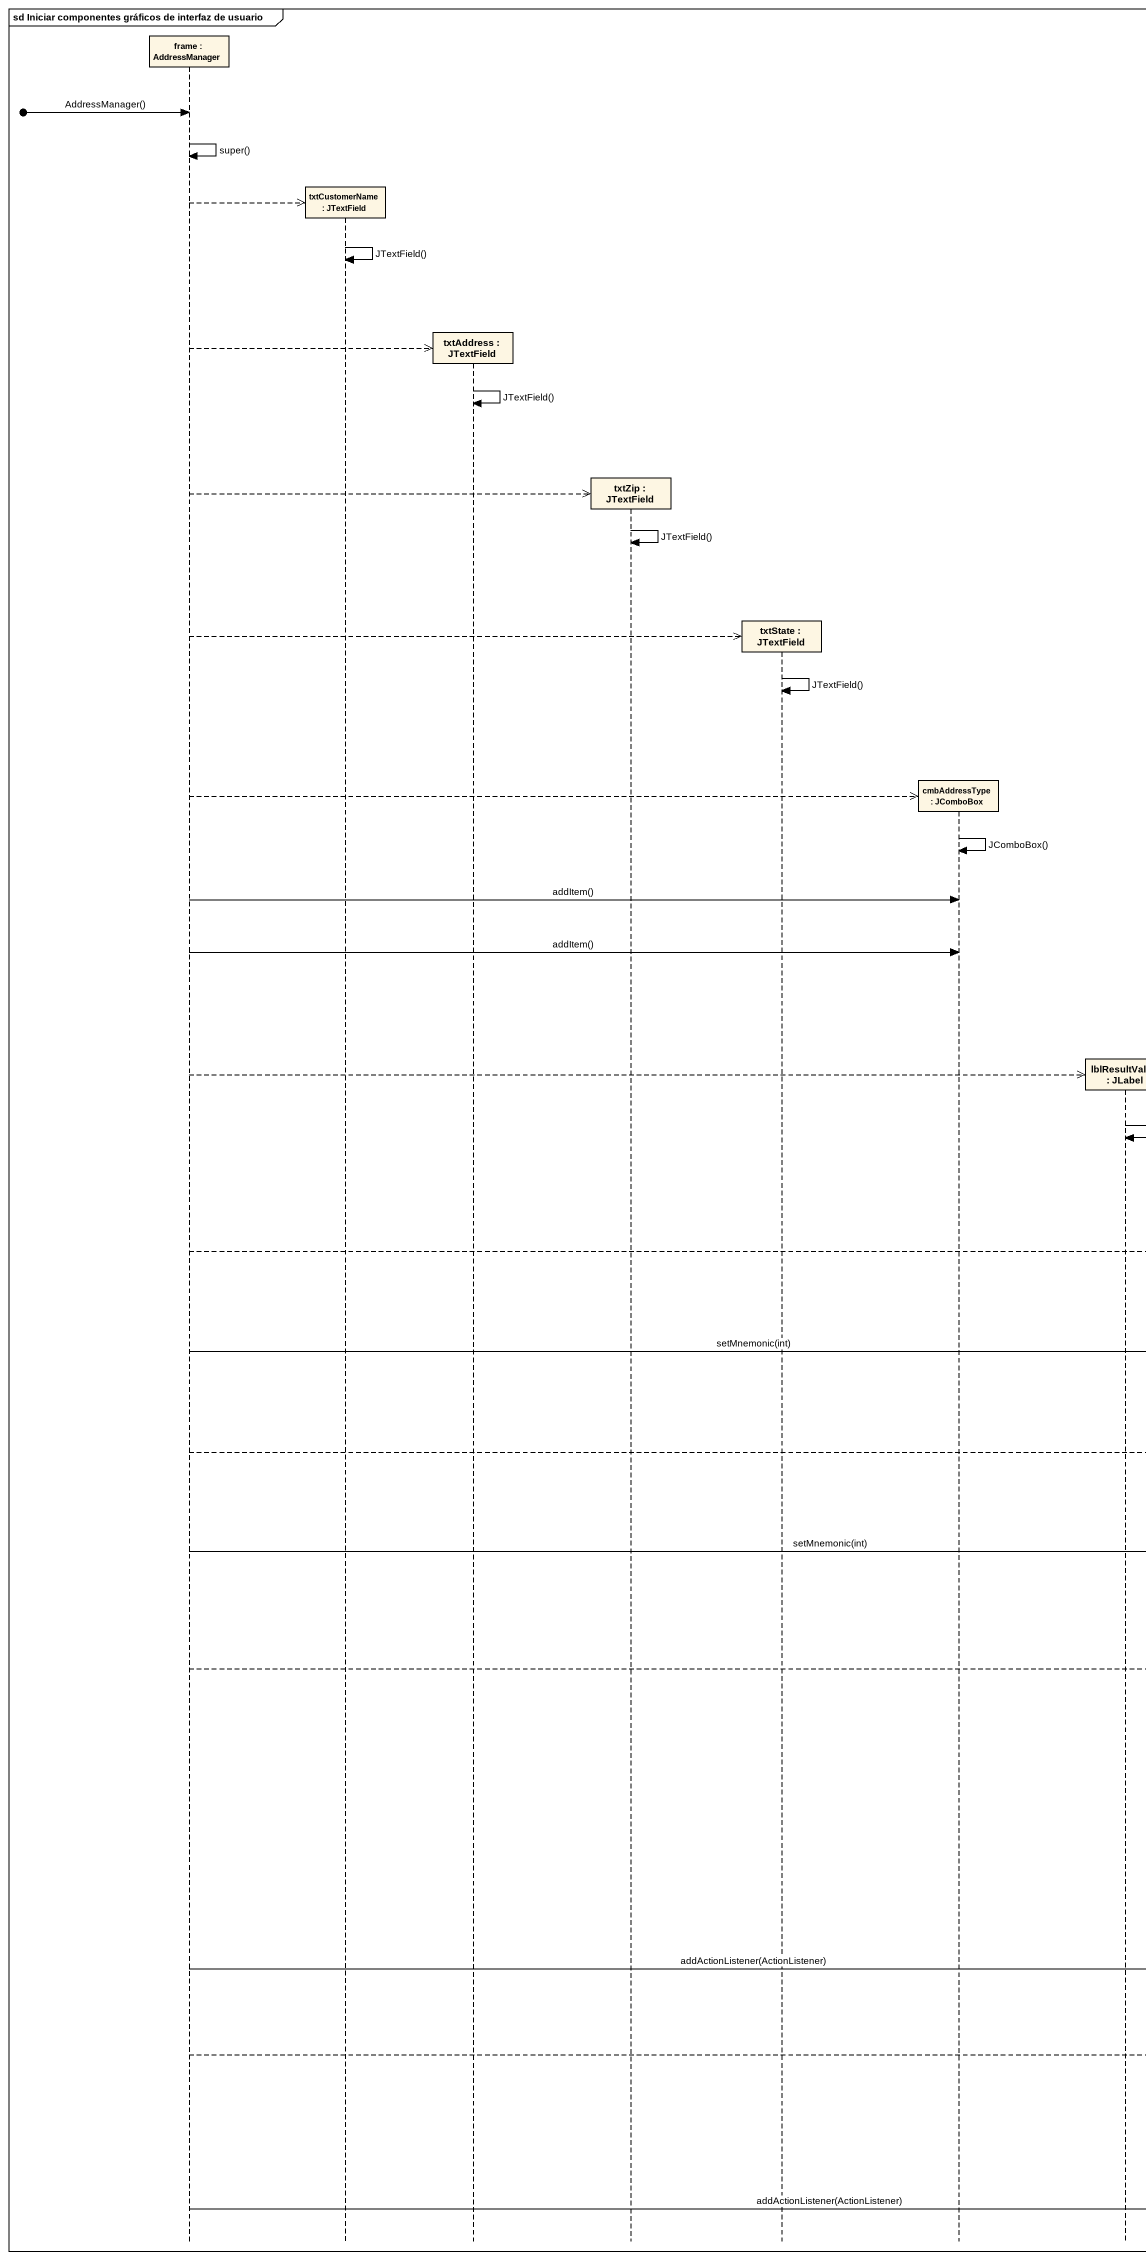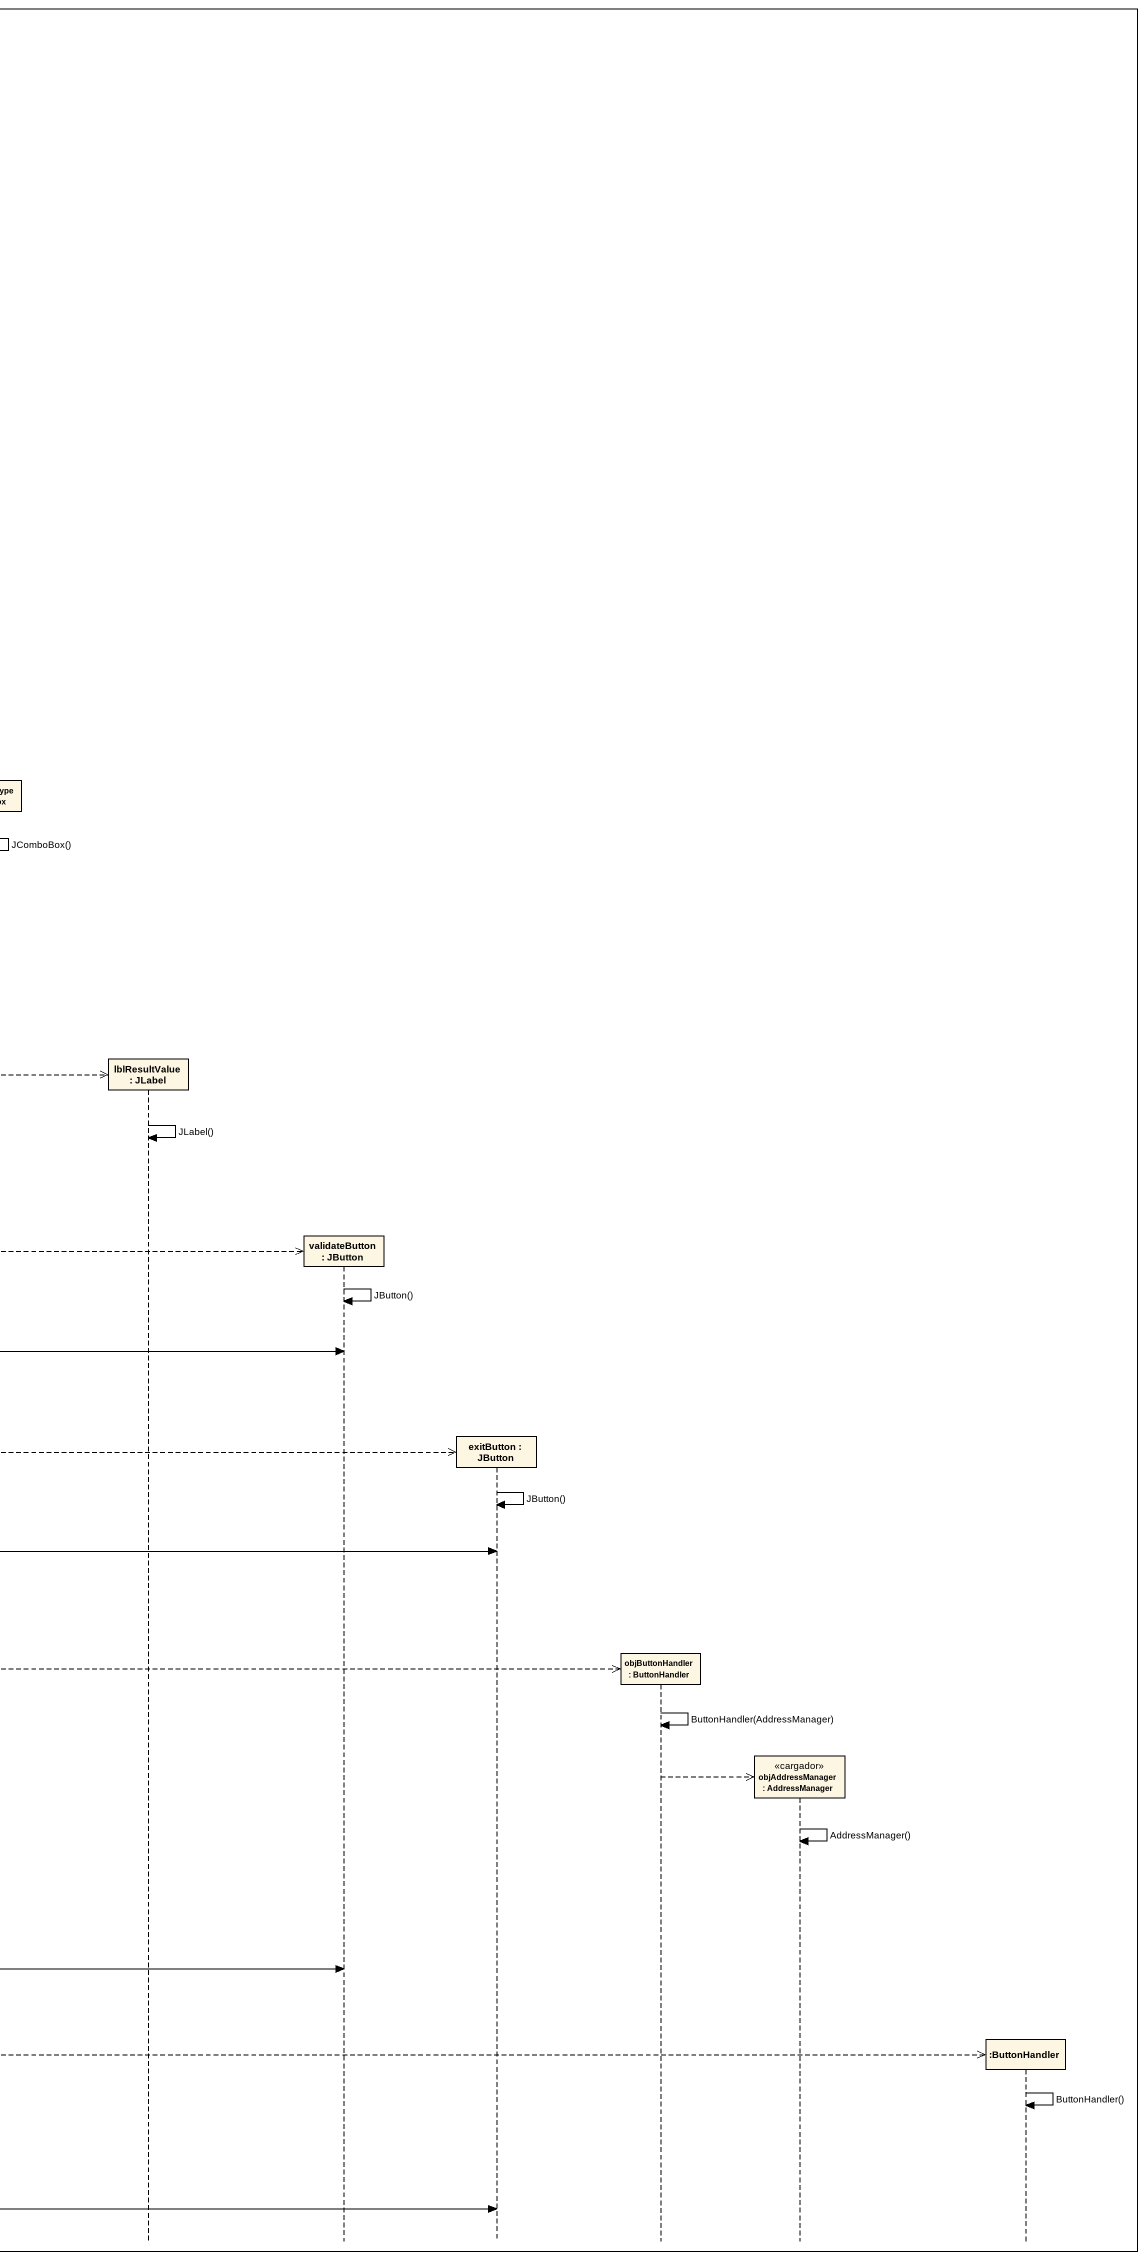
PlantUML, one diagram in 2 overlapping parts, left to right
@startuml
mainframe sd Iniciar componentes gráficos de interfaz de usuario
hide footbox
participant "frame : AddressManager" as frame_
participant "txtCustomerName : JTextField" as txtCustomerName
participant "txtAddress : JTextField" as txtAddress
participant "txtZip : JTextField" as txtZip
participant "txtState : JTextField" as txtState
participant "cmbAddressType : JComboBox" as cmbAddressType
participant "lblResultValue : JLabel" as lblResultValue
participant "validateButton : JButton" as validateButton
participant "exitButton : JButton" as exitButton
participant "objButtonHandler : ButtonHandler" as objButtonHandler
participant "objAddressManager : AddressManager" as objAddressManager <<cargador>>
participant ":ButtonHandler" as ButtonHandler

[o-> frame_ : AddressManager()
frame_ -> frame_ : super()
frame_ -->> txtCustomerName **
txtCustomerName -> txtCustomerName : JTextField()
frame_ -->> txtAddress **
txtAddress -> txtAddress : JTextField()
frame_ -->> txtZip **
txtZip -> txtZip : JTextField()
frame_ -->> txtState **
txtState -> txtState : JTextField()
frame_ -->> cmbAddressType **
cmbAddressType -> cmbAddressType : JComboBox()
frame_ -> cmbAddressType : addItem()
frame_ -> cmbAddressType : addItem()
frame_ -->> lblResultValue **
lblResultValue -> lblResultValue : JLabel()
frame_ -->> validateButton **
validateButton -> validateButton : JButton()
frame_ -> validateButton : setMnemonic(int)
frame_ -->> exitButton **
exitButton -> exitButton : JButton()
frame_ -> exitButton : setMnemonic(int)
frame_ -->> objButtonHandler **
objButtonHandler -> objButtonHandler : ButtonHandler(AddressManager)
objButtonHandler -->> objAddressManager **
objAddressManager -> objAddressManager : AddressManager()
frame_ -> validateButton : addActionListener(ActionListener)
frame_ -->> ButtonHandler **
ButtonHandler -> ButtonHandler : ButtonHandler()
frame_ -> exitButton : addActionListener(ActionListener)
@enduml
